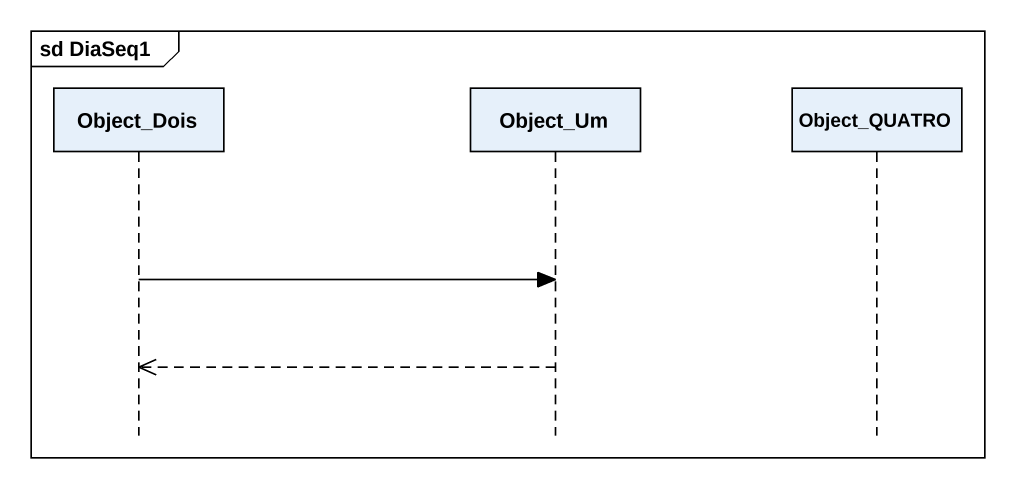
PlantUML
@startuml
mainframe sd DiaSeq1
hide footbox
participant Object_Dois
participant Object_Um
participant Object_QUATRO

Object_Dois -> Object_Um
Object_Um -->> Object_Dois
@enduml
